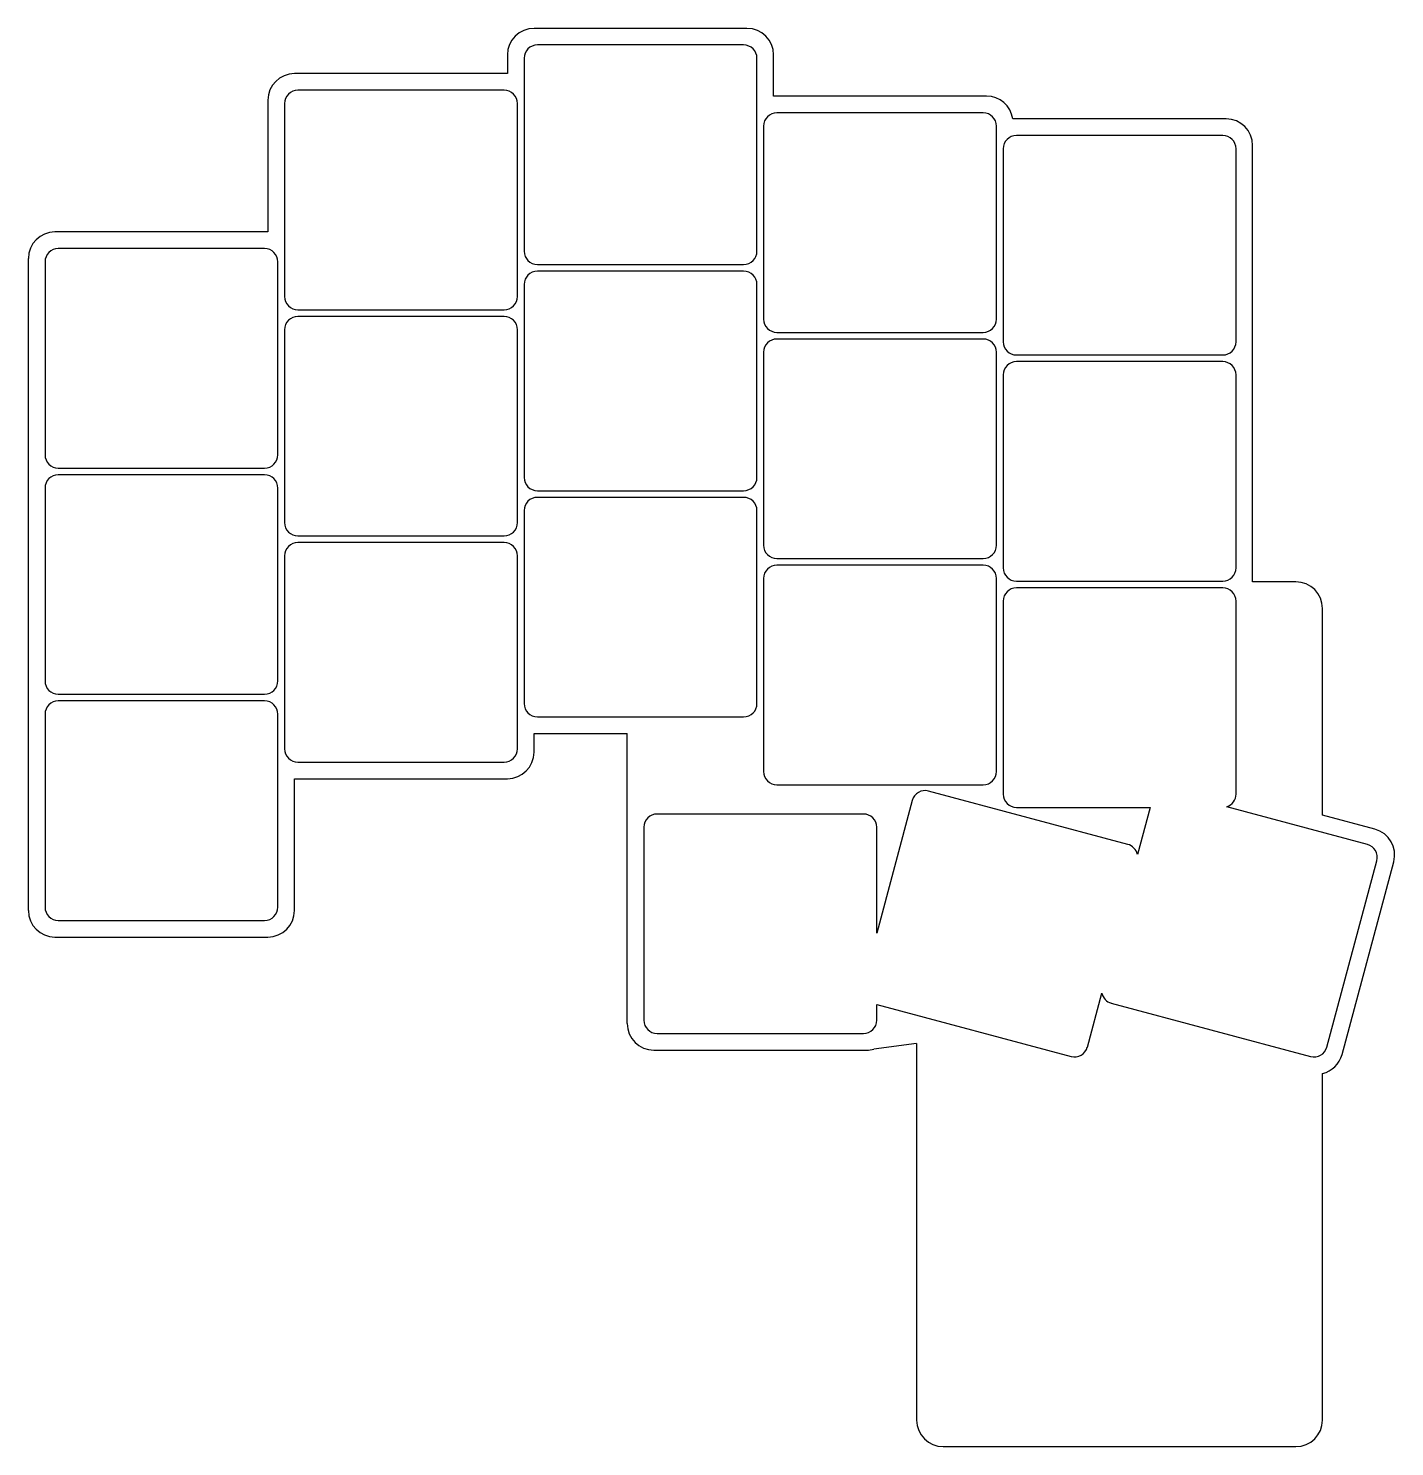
# Model space of a CAD drawing. Header units: millimetres. Extents: x -10 to 93, y -48 to 59.
import ezdxf

# ---------------------------------------------------------------- set-up
doc = ezdxf.new("R2010")
doc.units = ezdxf.units.MM

msp = doc.modelspace()

# ---------------------------------------------------------------- linework, layer by layer
for p, q in [((44, 58.8), (28, 58.8)), ((26, 56.8), (26, 55.4)), ((27.25, 56.55), (27.25, 42.05)), ((43.75, 57.55), (28.25, 57.55)), ((44.75, 42.05), (44.75, 56.55)), ((46, 53.7), (46, 56.8)), ((26, 55.4), (10, 55.4)), ((8, 53.4), (8, 43.5)), ((25.75, 54.15), (10.25, 54.15)), ((62, 53.7), (46, 53.7)), ((9.25, 53.15), (9.25, 38.65)), ((26.75, 38.65), (26.75, 53.15)), ((61.75, 52.45), (46.25, 52.45)), ((45.25, 51.45), (45.25, 36.95)), ((62.75, 36.95), (62.75, 51.45)), ((80, 52), (64, 52)), ((79.75, 50.75), (64.25, 50.75)), ((63.25, 49.75), (63.25, 35.25)), ((80.75, 35.25), (80.75, 49.75)), ((82, 17.2), (82, 50)), ((8, 43.5), (-8, 43.5)), ((7.75, 42.25), (-7.75, 42.25)), ((-10, -7.5), (-10, 41.5)), ((-8.75, 41.25), (-8.75, 26.75)), ((8.75, 26.75), (8.75, 41.25)), ((28.25, 41.05), (43.75, 41.05)), ((43.75, 40.55), (28.25, 40.55)), ((27.25, 39.55), (27.25, 25.05)), ((44.75, 25.05), (44.75, 39.55)), ((10.25, 37.65), (25.75, 37.65)), ((25.75, 37.15), (10.25, 37.15)), ((9.25, 36.15), (9.25, 21.65)), ((26.75, 21.65), (26.75, 36.15)), ((46.25, 35.95), (61.75, 35.95)), ((61.75, 35.45), (46.25, 35.45)), ((45.25, 34.45), (45.25, 19.95)), ((62.75, 19.95), (62.75, 34.45)), ((64.25, 34.25), (79.75, 34.25)), ((79.75, 33.75), (64.25, 33.75)), ((63.25, 32.75), (63.25, 18.25)), ((80.75, 18.25), (80.75, 32.75)), ((-7.75, 25.75), (7.75, 25.75)), ((7.75, 25.25), (-7.75, 25.25)), ((-8.75, 24.25), (-8.75, 9.75)), ((8.75, 9.75), (8.75, 24.25)), ((28.25, 24.05), (43.75, 24.05)), ((43.75, 23.55), (28.25, 23.55)), ((27.25, 22.55), (27.25, 8.05)), ((44.75, 8.05), (44.75, 22.55)), ((10.25, 20.65), (25.75, 20.65)), ((25.75, 20.15), (10.25, 20.15)), ((9.25, 19.15), (9.25, 4.65)), ((26.75, 4.65), (26.75, 19.15)), ((46.25, 18.95), (61.75, 18.95)), ((61.75, 18.45), (46.25, 18.45)), ((45.25, 17.45), (45.25, 2.95)), ((62.75, 2.95), (62.75, 17.45)), ((64.25, 17.25), (79.75, 17.25)), ((85.25, 17.2), (82, 17.2)), ((79.75, 16.75), (64.25, 16.75)), ((63.25, 15.75), (63.25, 1.25)), ((80.75, 1.25), (80.75, 15.75)), ((87.25, -0.34), (87.25, 15.2)), ((-7.75, 8.75), (7.75, 8.75)), ((7.75, 8.25), (-7.75, 8.25)), ((-8.75, 7.25), (-8.75, -7.25)), ((8.75, -7.25), (8.75, 7.25)), ((28.25, 7.05), (43.75, 7.05)), ((28, 4.4), (28, 5.8)), ((28, 5.8), (35, 5.8)), ((35, -16), (35, 5.8)), ((10.25, 3.65), (25.75, 3.65)), ((10, -7.5), (10, 2.4)), ((10, 2.4), (26, 2.4)), ((46.25, 1.95), (61.75, 1.95)), ((72.62, -2.54), (57.65, 1.47)), ((56.42, 0.77), (53.75, -9.21)), ((64.25, 0.25), (74.29, 0.25)), ((74.29, 0.25), (73.34, -3.29)), ((90.62, -2.54), (80.05, 0.3)), ((52.75, -0.25), (37.25, -0.25)), ((91.19, -1.39), (87.25, -0.34)), ((36.25, -1.25), (36.25, -15.75)), ((53.75, -9.21), (53.75, -1.25)), ((87.58, -17.77), (91.33, -3.76)), ((88.72, -18.33), (92.6, -3.84)), ((-7.75, -8.25), (7.75, -8.25)), ((-8, -9.5), (8, -9.5)), ((69.58, -17.77), (70.66, -13.71)), ((53.75, -15.75), (53.75, -14.56)), ((53.75, -14.56), (68.35, -18.47)), ((71.38, -14.46), (86.35, -18.47)), ((37.25, -16.75), (52.75, -16.75)), ((37, -18), (53, -18)), ((56.75, -17.5), (53.53, -17.93)), ((56.75, -17.5), (56.75, -45.8)), ((87.25, -45.8), (87.25, -19.76)), ((58.75, -47.8), (85.25, -47.8))]:
    msp.add_line(p, q)
for centre, radius, start, end in [((28, 56.8), 2, 90, 180), ((44, 56.8), 2, 0, 90), ((28.25, 56.55), 1, 90, 180), ((43.75, 56.55), 1, 0, 90), ((10, 53.4), 2, 90, 180), ((10.25, 53.15), 1, 90, 180), ((25.75, 53.15), 1, 0, 90), ((62, 51.7), 2, 8.6232, 90), ((46.25, 51.45), 1, 90, 180), ((61.75, 51.45), 1, 0, 90), ((64, 50), 2, 90, 90.6477), ((80, 50), 2, 0, 90), ((64.25, 49.75), 1, 90, 180), ((79.75, 49.75), 1, 0, 90), ((-8, 41.5), 2, 90, 180), ((-7.75, 41.25), 1, 90, 180), ((7.75, 41.25), 1, 0, 90), ((28.25, 42.05), 1, 180, 270), ((43.75, 42.05), 1, 270, 360), ((28.25, 39.55), 1, 90, 180), ((43.75, 39.55), 1, 0, 90), ((10.25, 38.65), 1, 180, 270), ((25.75, 38.65), 1, 270, 360), ((10.25, 36.15), 1, 90, 180), ((25.75, 36.15), 1, 0, 90), ((46.25, 36.95), 1, 180, 270), ((61.75, 36.95), 1, 270, 360), ((46.25, 34.45), 1, 90, 180), ((61.75, 34.45), 1, 0, 90), ((64.25, 35.25), 1, 180, 270), ((79.75, 35.25), 1, 270, 360), ((64.25, 32.75), 1, 90, 180), ((79.75, 32.75), 1, 0, 90), ((-7.75, 26.75), 1, 180, 270), ((7.75, 26.75), 1, 270, 360), ((-7.75, 24.25), 1, 90, 180), ((7.75, 24.25), 1, 0, 90), ((28.25, 25.05), 1, 180, 270), ((43.75, 25.05), 1, 270, 360), ((28.25, 22.55), 1, 90, 180), ((43.75, 22.55), 1, 0, 90), ((10.25, 21.65), 1, 180, 270), ((25.75, 21.65), 1, 270, 360), ((10.25, 19.15), 1, 90, 180), ((25.75, 19.15), 1, 0, 90), ((46.25, 19.95), 1, 180, 270), ((61.75, 19.95), 1, 270, 360), ((46.25, 17.45), 1, 90, 180), ((61.75, 17.45), 1, 0, 90), ((64.25, 18.25), 1, 180, 270), ((79.75, 18.25), 1, 270, 360), ((85.25, 15.2), 2, 0, 90), ((64.25, 15.75), 1, 90, 180), ((79.75, 15.75), 1, 0, 90), ((-7.75, 9.75), 1, 180, 270), ((7.75, 9.75), 1, 270, 360), ((-7.75, 7.25), 1, 90, 180), ((7.75, 7.25), 1, 0, 90), ((28.25, 8.05), 1, 180, 270), ((43.75, 8.05), 1, 270, 360), ((10.25, 4.65), 1, 180, 270), ((25.75, 4.65), 1, 270, 360), ((26, 4.4), 2, 270, 360), ((46.25, 2.95), 1, 180, 270), ((61.75, 2.95), 1, 270, 360), ((57.39, 0.51), 1, 75, 165), ((64.25, 1.25), 1, 180, 270), ((79.75, 1.25), 1, 287.408, 360), ((37.25, -1.25), 1, 90, 180), ((52.75, -1.25), 1, 0, 90), ((90.67, -3.33), 2, 345, 75), ((72.36, -3.5), 1, 372.5429, 75), ((90.36, -3.5), 1, 345, 75), ((-7.75, -7.25), 1, 180, 270), ((7.75, -7.25), 1, 270, 360), ((-8, -7.5), 2, 180, 270), ((8, -7.5), 2, 270, 360), ((71.64, -13.5), 1, 192.5429, 255), ((37.25, -15.75), 1, 180, 270), ((52.75, -15.75), 1, 270, 360), ((37, -16), 2, 180, 270), ((53, -16), 2, 270, 285.3099), ((68.61, -17.51), 1, 255, 345), ((86.61, -17.51), 1, 255, 345), ((86.79, -17.81), 2, 283.4071, 345), ((58.75, -45.8), 2, 180, 270), ((85.25, -45.8), 2, 270, 360)]:
    msp.add_arc(centre, radius, start, end)

doc.saveas('drawing.dxf')
